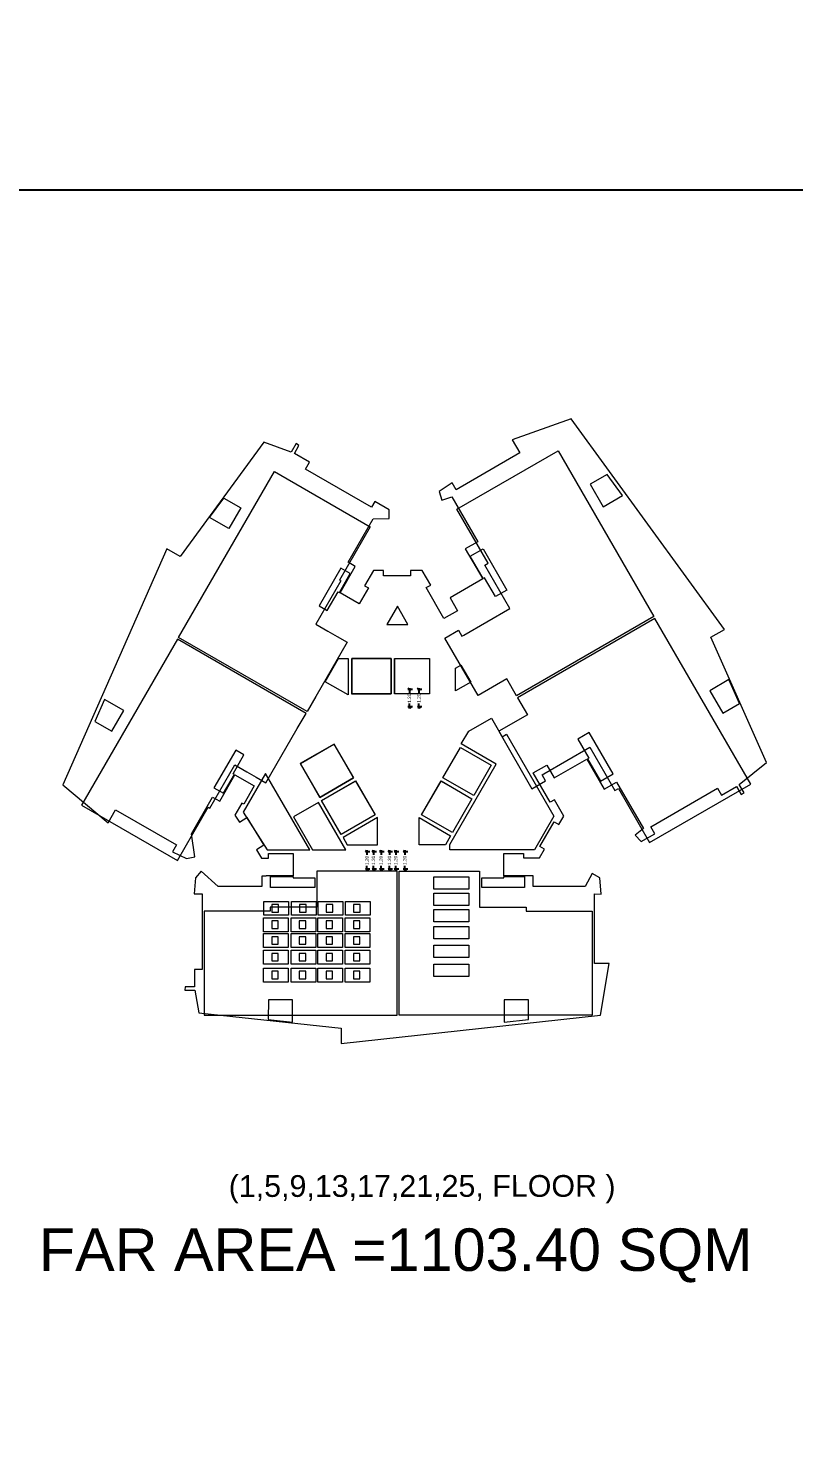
# Model space of a CAD drawing. Header units: metres. Extents: x 256329 to 886268, y -249371 to 355.
# Drawn here: x 287235.1 to 287287.9, y -670.6 to -572.4 of the extents above; entities that cross this region are included whole.
import ezdxf

# ---------------------------------------------------------------- set-up
doc = ezdxf.new("R2010")
doc.units = ezdxf.units.M
doc.header["$MEASUREMENT"] = 0
doc.header["$PDMODE"] = 35
doc.linetypes.add('DASHED', pattern=[0.75, 0.5, -0.25])
doc.layers.get('0').update_dxf_attribs({"lineweight": 18})
doc.layers.get('Defpoints').update_dxf_attribs({"lineweight": 20})
doc.layers.add('A_TEXT', color=4, linetype='Continuous', lineweight=0, transparency=0.3)
doc.layers.add('BLK_2_FLR_6_BATH', color=3, linetype='Continuous', plot=False)
for name, color, linetype, true_color in [('BLK_2_FLR_6_BLT_UP_AREA', 7, 'Continuous', 0x995f4c), ('BLK_2_FLR_6_BLT_UP_AREA_DEDUCT', 7, 'Continuous', 0x995f4c), ('SPA COMMENT', 7, 'Continuous', 0xeb0505)]:
    doc.layers.add(name, color=color, linetype=linetype, true_color=true_color)
for name, color, linetype in [('BLK_2_FLR_6_CARPET_AREA', 34, 'Continuous'), ('BLK_2_FLR_6_EXIT_WIDTH_STAIR', 7, 'Continuous'), ('BLK_2_FLR_6_FAR_AREA_DEDUCT', 7, 'Continuous'), ('BLK_2_FLR_6_LIFT_3', 7, 'Continuous'), ('BLK_2_FLR_6_LIFT_5', 7, 'Continuous'), ('BLK_2_FLR_6_LIFT_6', 7, 'Continuous'), ('BLK_2_FLR_6_WATER_CLOSET', 2, 'Continuous')]:
    doc.layers.add(name, color=color, linetype=linetype)
for name, color, linetype, lineweight in [('BLK_2_FLR_6_EXIT_WIDTH_DOOR', 7, 'Continuous', 0), ('BLK_2_FLR_6_LIFT_1', 1, 'Continuous', 0), ('BLK_2_FLR_6_LIFT_2', 1, 'DASHED', 9), ('BLK_2_FLR_6_LIFT_4', 7, 'Continuous', 0), ('BLK_2_FLR_6_UNITFA', 7, 'Continuous', 0)]:
    doc.layers.add(name, color=color, linetype=linetype, lineweight=lineweight)
doc.styles.add('Arial', font='arial.ttf')
doc.styles.get("Standard").update_dxf_attribs({"font": 'arial.ttf'})
doc.dimstyles.new('METRIC DIM', dxfattribs={"dimtxt": 0.23, "dimasz": 0.18, "dimexe": 0.1, "dimexo": 0.1, "dimgap": 0.09, "dimtad": 0, "dimzin": 0, "dimdsep": 46, "dimtxsty": 'Standard', "dimblk": 'OBLIQUE', "dimcen": 0, "dimdle": 0.1, "dimclrd": 147, "dimclre": 147, "dimclrt": 7, "dimadec": 0, "dimazin": 0, "dimtfac": 1, "dimtofl": 0, "dimtmove": 0, "dimatfit": 2, "dimfxl": 0.125, "dimtolj": 1, "dimtzin": 0, "dimarcsym": 0})

# ---------------------------------------------------------------- blocks, each defined once
blk = doc.blocks.new('_Oblique')
at = {"color": 0, "linetype": 'ByBlock', "lineweight": -2}
blk.add_line((-0.5, -0.5), (0.5, 0.5), dxfattribs=at)
blk = doc.blocks.new('*D1508')
at = {"layer": 'BLK_2_FLR_6_EXIT_WIDTH_STAIR', "color": 147, "lineweight": -2, "transparency": 16777216}
for p, q in [((287261.59297, -617.997877), (287261.285907, -617.997877)), ((287261.385907, -617.897877), (287261.385907, -618.221177)), ((287261.59297, -619.199477), (287261.285907, -619.199477)), ((287261.385907, -619.299477), (287261.385907, -618.976177))]:
    blk.add_line(p, q, dxfattribs=at)
at = {"layer": 'Defpoints', "color": 0, "transparency": 16777216}
for p in [(287261.69297, -617.997877), (287261.385907, -619.199477), (287261.69297, -619.199477)]:
    blk.add_point(p, dxfattribs=at)
at = {"layer": 'BLK_2_FLR_6_EXIT_WIDTH_STAIR', "color": 147, "lineweight": -2, "transparency": 16777216, "xscale": 0.18, "yscale": 0.18, "zscale": 0.18}
for p, rotation in [((287261.385907, -617.997877), 90), ((287261.385907, -619.199477), 270)]:
    blk.add_blockref('_Oblique', p, dxfattribs=dict(at, rotation=rotation))
at = {"layer": 'BLK_2_FLR_6_EXIT_WIDTH_STAIR', "color": 7, "transparency": 16777216, "insert": (287261.385907, -618.598677), "char_height": 0.23, "attachment_point": 5, "rotation": 90}
blk.add_mtext('\\A1;1.20', dxfattribs=at)
blk = doc.blocks.new('*D1509')
at = {"layer": 'BLK_2_FLR_6_EXIT_WIDTH_DOOR', "color": 147, "lineweight": -2, "transparency": 16777216}
for p, q in [((287261.275887, -629.183089), (287260.968824, -629.183089)), ((287261.068824, -629.083089), (287261.068824, -629.406389)), ((287261.275887, -630.384689), (287260.968824, -630.384689)), ((287261.068824, -630.484689), (287261.068824, -630.161389))]:
    blk.add_line(p, q, dxfattribs=at)
at = {"layer": 'Defpoints', "color": 0, "transparency": 16777216}
for p in [(287261.375887, -629.183089), (287261.068824, -630.384689), (287261.375887, -630.384689)]:
    blk.add_point(p, dxfattribs=at)
at = {"layer": 'BLK_2_FLR_6_EXIT_WIDTH_DOOR', "color": 147, "lineweight": -2, "transparency": 16777216, "xscale": 0.18, "yscale": 0.18, "zscale": 0.18}
for p, rotation in [((287261.068824, -629.183089), 90), ((287261.068824, -630.384689), 270)]:
    blk.add_blockref('_Oblique', p, dxfattribs=dict(at, rotation=rotation))
at = {"layer": 'BLK_2_FLR_6_EXIT_WIDTH_DOOR', "color": 7, "transparency": 16777216, "insert": (287261.068824, -629.783889), "char_height": 0.23, "attachment_point": 5, "rotation": 90}
blk.add_mtext('\\A1;1.20', dxfattribs=at)
blk = doc.blocks.new('*D1510')
at = {"layer": 'BLK_2_FLR_6_EXIT_WIDTH_DOOR', "color": 147, "lineweight": -2, "transparency": 16777216}
for p, q in [((287260.650036, -629.183089), (287260.342973, -629.183089)), ((287260.442973, -629.083089), (287260.442973, -629.406389)), ((287260.650036, -630.384689), (287260.342973, -630.384689)), ((287260.442973, -630.484689), (287260.442973, -630.161389))]:
    blk.add_line(p, q, dxfattribs=at)
at = {"layer": 'Defpoints', "color": 0, "transparency": 16777216}
for p in [(287260.750036, -629.183089), (287260.442973, -630.384689), (287260.750036, -630.384689)]:
    blk.add_point(p, dxfattribs=at)
at = {"layer": 'BLK_2_FLR_6_EXIT_WIDTH_DOOR', "color": 147, "lineweight": -2, "transparency": 16777216, "xscale": 0.18, "yscale": 0.18, "zscale": 0.18}
for p, rotation in [((287260.442973, -629.183089), 90), ((287260.442973, -630.384689), 270)]:
    blk.add_blockref('_Oblique', p, dxfattribs=dict(at, rotation=rotation))
at = {"layer": 'BLK_2_FLR_6_EXIT_WIDTH_DOOR', "color": 7, "transparency": 16777216, "insert": (287260.442973, -629.783889), "char_height": 0.23, "attachment_point": 5, "rotation": 90}
blk.add_mtext('\\A1;1.20', dxfattribs=at)
blk = doc.blocks.new('*D1511')
at = {"layer": 'BLK_2_FLR_6_EXIT_WIDTH_DOOR', "color": 147, "lineweight": -2, "transparency": 16777216}
for p, q in [((287260.223054, -629.183089), (287259.91599, -629.183089)), ((287260.01599, -629.083089), (287260.01599, -629.406389)), ((287260.223054, -630.384689), (287259.91599, -630.384689)), ((287260.01599, -630.484689), (287260.01599, -630.161389))]:
    blk.add_line(p, q, dxfattribs=at)
at = {"layer": 'Defpoints', "color": 0, "transparency": 16777216}
for p in [(287260.323054, -629.183089), (287260.01599, -630.384689), (287260.323054, -630.384689)]:
    blk.add_point(p, dxfattribs=at)
at = {"layer": 'BLK_2_FLR_6_EXIT_WIDTH_DOOR', "color": 147, "lineweight": -2, "transparency": 16777216, "xscale": 0.18, "yscale": 0.18, "zscale": 0.18}
for p, rotation in [((287260.01599, -629.183089), 90), ((287260.01599, -630.384689), 270)]:
    blk.add_blockref('_Oblique', p, dxfattribs=dict(at, rotation=rotation))
at = {"layer": 'BLK_2_FLR_6_EXIT_WIDTH_DOOR', "color": 7, "transparency": 16777216, "insert": (287260.01599, -629.783889), "char_height": 0.23, "attachment_point": 5, "rotation": 90}
blk.add_mtext('\\A1;1.20', dxfattribs=at)
blk = doc.blocks.new('*D1512')
at = {"layer": 'BLK_2_FLR_6_EXIT_WIDTH_DOOR', "color": 147, "lineweight": -2, "transparency": 16777216}
for p, q in [((287259.638146, -629.183089), (287259.331083, -629.183089)), ((287259.431083, -629.083089), (287259.431083, -629.406389)), ((287259.638146, -630.384689), (287259.331083, -630.384689)), ((287259.431083, -630.484689), (287259.431083, -630.161389))]:
    blk.add_line(p, q, dxfattribs=at)
at = {"layer": 'Defpoints', "color": 0, "transparency": 16777216}
for p in [(287259.738146, -629.183089), (287259.431083, -630.384689), (287259.738146, -630.384689)]:
    blk.add_point(p, dxfattribs=at)
at = {"layer": 'BLK_2_FLR_6_EXIT_WIDTH_DOOR', "color": 147, "lineweight": -2, "transparency": 16777216, "xscale": 0.18, "yscale": 0.18, "zscale": 0.18}
for p, rotation in [((287259.431083, -629.183089), 90), ((287259.431083, -630.384689), 270)]:
    blk.add_blockref('_Oblique', p, dxfattribs=dict(at, rotation=rotation))
at = {"layer": 'BLK_2_FLR_6_EXIT_WIDTH_DOOR', "color": 7, "transparency": 16777216, "insert": (287259.431083, -629.783889), "char_height": 0.23, "attachment_point": 5, "rotation": 90}
blk.add_mtext('\\A1;1.20', dxfattribs=at)
blk = doc.blocks.new('*D1513')
at = {"layer": 'BLK_2_FLR_6_EXIT_WIDTH_DOOR', "color": 147, "lineweight": -2, "transparency": 16777216}
for p, q in [((287259.117578, -629.183089), (287258.810515, -629.183089)), ((287258.910515, -629.083089), (287258.910515, -629.406389)), ((287259.117578, -630.384689), (287258.810515, -630.384689)), ((287258.910515, -630.484689), (287258.910515, -630.161389))]:
    blk.add_line(p, q, dxfattribs=at)
at = {"layer": 'Defpoints', "color": 0, "transparency": 16777216}
for p in [(287259.217578, -629.183089), (287258.910515, -630.384689), (287259.217578, -630.384689)]:
    blk.add_point(p, dxfattribs=at)
at = {"layer": 'BLK_2_FLR_6_EXIT_WIDTH_DOOR', "color": 147, "lineweight": -2, "transparency": 16777216, "xscale": 0.18, "yscale": 0.18, "zscale": 0.18}
for p, rotation in [((287258.910515, -629.183089), 90), ((287258.910515, -630.384689), 270)]:
    blk.add_blockref('_Oblique', p, dxfattribs=dict(at, rotation=rotation))
at = {"layer": 'BLK_2_FLR_6_EXIT_WIDTH_DOOR', "color": 7, "transparency": 16777216, "insert": (287258.910515, -629.783889), "char_height": 0.23, "attachment_point": 5, "rotation": 90}
blk.add_mtext('\\A1;1.20', dxfattribs=at)
blk = doc.blocks.new('*D1514')
at = {"layer": 'BLK_2_FLR_6_EXIT_WIDTH_DOOR', "color": 147, "lineweight": -2, "transparency": 16777216}
for p, q in [((287258.667199, -629.183089), (287258.360136, -629.183089)), ((287258.460136, -629.083089), (287258.460136, -629.406389)), ((287258.667199, -630.384689), (287258.360136, -630.384689)), ((287258.460136, -630.484689), (287258.460136, -630.161389))]:
    blk.add_line(p, q, dxfattribs=at)
at = {"layer": 'Defpoints', "color": 0, "transparency": 16777216}
for p in [(287258.767199, -629.183089), (287258.460136, -630.384689), (287258.767199, -630.384689)]:
    blk.add_point(p, dxfattribs=at)
at = {"layer": 'BLK_2_FLR_6_EXIT_WIDTH_DOOR', "color": 147, "lineweight": -2, "transparency": 16777216, "xscale": 0.18, "yscale": 0.18, "zscale": 0.18}
for p, rotation in [((287258.460136, -629.183089), 90), ((287258.460136, -630.384689), 270)]:
    blk.add_blockref('_Oblique', p, dxfattribs=dict(at, rotation=rotation))
at = {"layer": 'BLK_2_FLR_6_EXIT_WIDTH_DOOR', "color": 7, "transparency": 16777216, "insert": (287258.460136, -629.783889), "char_height": 0.23, "attachment_point": 5, "rotation": 90}
blk.add_mtext('\\A1;1.20', dxfattribs=at)
blk = doc.blocks.new('*D1515')
at = {"layer": 'BLK_2_FLR_6_EXIT_WIDTH_STAIR', "color": 147, "lineweight": -2, "transparency": 16777216}
for p, q in [((287262.253916, -617.997877), (287261.946853, -617.997877)), ((287262.046853, -617.897877), (287262.046853, -618.221177)), ((287262.253916, -619.199477), (287261.946853, -619.199477)), ((287262.046853, -619.299477), (287262.046853, -618.976177))]:
    blk.add_line(p, q, dxfattribs=at)
at = {"layer": 'Defpoints', "color": 0, "transparency": 16777216}
for p in [(287262.353916, -617.997877), (287262.046853, -619.199477), (287262.353916, -619.199477)]:
    blk.add_point(p, dxfattribs=at)
at = {"layer": 'BLK_2_FLR_6_EXIT_WIDTH_STAIR', "color": 147, "lineweight": -2, "transparency": 16777216, "xscale": 0.18, "yscale": 0.18, "zscale": 0.18}
for p, rotation in [((287262.046853, -617.997877), 90), ((287262.046853, -619.199477), 270)]:
    blk.add_blockref('_Oblique', p, dxfattribs=dict(at, rotation=rotation))
at = {"layer": 'BLK_2_FLR_6_EXIT_WIDTH_STAIR', "color": 7, "transparency": 16777216, "insert": (287262.046853, -618.598677), "char_height": 0.23, "attachment_point": 5, "rotation": 90}
blk.add_mtext('\\A1;1.20', dxfattribs=at)

msp = doc.modelspace()

# ---------------------------------------------------------------- linework, layer by layer
at = {"layer": 'BLK_2_FLR_6_BATH', "color": 3, "linetype": 'ByBlock', "lineweight": 9}
for points in [[(287253.056098, -633.570364), (287251.354298, -633.570364), (287251.354298, -632.616527), (287253.056098, -632.616527)], [(287254.951198, -633.570364), (287253.249398, -633.570364), (287253.249398, -632.616527), (287254.951198, -632.616527)], [(287256.799506, -633.570364), (287255.097706, -633.570364), (287255.097706, -632.616527), (287256.799506, -632.616527)], [(287258.682909, -633.570364), (287256.981109, -633.570364), (287256.981109, -632.616527), (287258.682909, -632.616527)], [(287253.03855, -634.703445), (287251.33675, -634.703445), (287251.33675, -633.749608), (287253.03855, -633.749608)], [(287254.933651, -634.703445), (287253.231851, -634.703445), (287253.231851, -633.749608), (287254.933651, -633.749608)], [(287256.781959, -634.703445), (287255.080159, -634.703445), (287255.080159, -633.749608), (287256.781959, -633.749608)], [(287258.665362, -634.703445), (287256.963562, -634.703445), (287256.963562, -633.749608), (287258.665362, -633.749608)], [(287253.03855, -635.789314), (287251.33675, -635.789314), (287251.33675, -634.835478), (287253.03855, -634.835478)], [(287254.933651, -635.789314), (287253.231851, -635.789314), (287253.231851, -634.835478), (287254.933651, -634.835478)], [(287256.781959, -635.789314), (287255.080159, -635.789314), (287255.080159, -634.835478), (287256.781959, -634.835478)], [(287258.665362, -635.789314), (287256.963562, -635.789314), (287256.963562, -634.835478), (287258.665362, -634.835478)], [(287253.03855, -636.93892), (287251.33675, -636.93892), (287251.33675, -635.985083), (287253.03855, -635.985083)], [(287254.933651, -636.93892), (287253.231851, -636.93892), (287253.231851, -635.985083), (287254.933651, -635.985083)], [(287256.781959, -636.93892), (287255.080159, -636.93892), (287255.080159, -635.985083), (287256.781959, -635.985083)], [(287258.665362, -636.93892), (287256.963562, -636.93892), (287256.963562, -635.985083), (287258.665362, -635.985083)], [(287253.03855, -638.171146), (287251.33675, -638.171146), (287251.33675, -637.217309), (287253.03855, -637.217309)], [(287254.933651, -638.171146), (287253.231851, -638.171146), (287253.231851, -637.217309), (287254.933651, -637.217309)], [(287256.781959, -638.171146), (287255.080159, -638.171146), (287255.080159, -637.217309), (287256.781959, -637.217309)], [(287258.665362, -638.171146), (287256.963562, -638.171146), (287256.963562, -637.217309), (287258.665362, -637.217309)]]:
    msp.add_lwpolyline(points, close=True, dxfattribs=at)
at = {"layer": 'BLK_2_FLR_6_BLT_UP_AREA', "color": 14, "linetype": 'ByBlock', "lineweight": 9, "elevation": 0.042641}
msp.add_lwpolyline([(287259.987642, -605.609663), (287259.003875, -605.04154), (287258.779146, -605.430744), (287254.220546, -602.798665), (287254.496875, -602.323059), (287253.458974, -601.720034), (287253.775695, -601.17142), (287253.584547, -601.042498), (287253.237063, -601.644353), (287251.345564, -600.95502), (287245.572447, -608.833234), (287244.66153, -608.30712), (287237.501309, -624.567228), (287240.608452, -627.189743), (287241.129101, -626.289614), (287245.332806, -628.717267), (287245.057937, -629.193229), (287246.01005, -629.65186), (287246.598215, -629.533371), (287246.354511, -627.949944), (287247.819191, -625.414793), (287248.314787, -625.701049), (287249.363504, -623.884619), (287250.686014, -624.648171), (287249.962133, -625.905425), (287249.842059, -625.8362), (287249.358776, -626.67408), (287249.582512, -627.021615), (287249.663623, -627.146286), (287250.172018, -626.832633), (287251.348127, -628.741002), (287250.841557, -629.062571), (287251.201099, -629.619826), (287251.675513, -629.619824), (287251.675513, -629.310936), (287253.365486, -629.310936), (287253.365616, -630.843277), (287251.511162, -630.843276), (287251.511162, -630.871448), (287251.211033, -630.871469), (287251.211061, -631.581807), (287248.197482, -631.581926), (287247.038526, -630.537547), (287246.635473, -630.981997), (287246.559145, -632.08119), (287247.111161, -632.081254), (287247.111162, -637.302653), (287246.561866, -637.302974), (287246.562566, -638.502674), (287245.927466, -638.502676), (287245.911192, -638.73273), (287246.59367, -638.732672), (287246.874848, -640.288169), (287256.680869, -641.3493), (287256.680869, -642.404159), (287274.564529, -640.468427), (287275.168801, -636.893017), (287274.142513, -636.893017), (287274.142514, -632.101717), (287274.602418, -632.102459), (287274.516362, -630.994108), (287273.996707, -630.694175), (287273.509438, -631.594435), (287269.924103, -631.594925), (287269.924069, -630.84488), (287267.888059, -630.84426), (287267.887674, -629.308368), (287269.258973, -629.309161), (287269.258796, -629.615308), (287270.358924, -629.615474), (287270.703308, -629.019035), (287270.378977, -628.83176), (287271.367014, -627.129561), (287271.691371, -627.315309), (287272.033229, -626.72382), (287271.385715, -625.60033), (287271.082473, -625.7751), (287269.924535, -623.75299), (287270.861023, -623.209644), (287271.365863, -624.083182), (287273.624406, -622.801797), (287274.820546, -624.875585), (287275.677896, -624.380084), (287277.537041, -627.586176), (287276.952813, -628.050988), (287277.368292, -628.490497), (287278.317159, -627.94211), (287278.039898, -627.462369), (287282.624691, -624.812648), (287282.899906, -625.28885), (287283.938873, -624.688405), (287284.254736, -625.234951), (287284.463252, -625.136096), (287284.121505, -624.541387), (287285.999945, -623.024844), (287282.176924, -614.393383), (287283.110848, -613.853645), (287272.538442, -599.333302), (287268.469851, -600.781609), (287268.99075, -601.68898), (287264.612038, -604.219599), (287264.336651, -603.751212), (287263.439118, -604.354516), (287263.622335, -604.944249), (287264.316372, -604.719334), (287266.099997, -607.805588), (287265.241935, -608.301484), (287266.442155, -610.374159), (287264.194276, -611.673996), (287264.709382, -612.565299), (287263.771974, -613.107051), (287262.551953, -610.97395), (287262.855194, -610.799179), (287262.272359, -609.787912), (287261.456895, -609.789265), (287261.456677, -610.164143), (287259.59822, -610.164176), (287259.59822, -609.78915), (287258.90949, -609.787918), (287258.299812, -610.844866), (287258.567912, -610.999606), (287257.93218, -612.100722), (287256.607912, -611.336153), (287257.658737, -609.516031), (287257.162251, -609.230081), (287258.889224, -606.24031), (287259.986058, -606.210201)], close=True, dxfattribs=at)
at = {"layer": 'BLK_2_FLR_6_BLT_UP_AREA_DEDUCT', "color": 14, "linetype": 'ByBlock', "lineweight": 9}
for points, elevation in [([(287275.023951, -603.17174), (287273.859597, -603.841481), (287274.757866, -605.39578), (287276.084533, -604.628286)], 0.042641), ([(287249.75962, -605.477042), (287248.935166, -606.906288), (287247.608304, -606.140222), (287248.589384, -604.801403)], 0.042641), ([(287265.586864, -608.795134), (287266.463302, -608.288609), (287268.112404, -611.142092), (287267.323373, -611.598093), (287266.572496, -610.298831), (287266.485485, -610.349146)], 0.042641), ([(287257.315247, -610.010984), (287256.657236, -609.63129), (287255.156669, -612.23034), (287255.728002, -612.5602), (287256.478433, -611.26139), (287256.564616, -611.311146)], 0.042641), ([(287257.171248, -618.37187), (287255.585055, -617.462679), (287256.510607, -615.860886), (287257.171036, -615.860721)], 0.042641), ([(287260.121035, -615.859983), (287257.421035, -615.859424), (287257.421648, -618.310658), (287260.121648, -618.309983)], 0.042641), ([(287262.771648, -618.30932), (287260.375331, -618.30932), (287260.375331, -615.859919), (287262.771648, -615.859919)], 0.042641), ([(287265.615612, -617.500833), (287264.573992, -618.102436), (287264.57249, -616.532238), (287264.940625, -616.320066)], 0.042641), ([(287283.416937, -617.315738), (287282.091515, -618.080969), (287282.987864, -619.636363), (287284.150697, -618.964496)], 0.042641), ([(287241.690382, -619.454599), (287240.363551, -618.688479), (287239.694351, -620.208176), (287240.860581, -620.880685)], 0.042641), ([(287275.441455, -623.823741), (287273.792901, -620.971205), (287273.00387, -621.427206), (287273.754747, -622.726469), (287273.667724, -622.776762), (287274.56542, -624.330035)], -0.042641), ([(287249.983257, -622.51037), (287249.411909, -622.180506), (287247.911899, -624.778629), (287248.569749, -625.158602), (287249.319431, -623.859145), (287249.233254, -623.809428)], 0.042641), ([(287257.539862, -624.100361), (287255.219593, -625.438849), (287253.87773, -623.096852), (287256.187417, -621.763504)], 0.042641), ([(287265.825819, -625.317038), (287263.704162, -624.093326), (287264.914336, -621.997645), (287267.03663, -623.221724)], 0.042641), ([(287254.527492, -629.060936), (287251.477658, -623.781427), (287249.928794, -626.463186), (287251.583764, -629.060936)], 0.042641), ([(287259.024308, -626.649684), (287256.685973, -627.999569), (287255.336088, -625.661234), (287257.674423, -624.311349)], 0.042641), ([(287264.351358, -627.870889), (287262.229009, -626.648138), (287263.579154, -624.309827), (287265.701447, -625.532673)], 0.042641), ([(287255.119299, -625.785744), (287253.387325, -626.785844), (287254.701038, -629.060936), (287257.010576, -629.060936)], 0.042641), ([(287259.198492, -626.837797), (287256.810962, -628.216081), (287257.097168, -628.710892), (287259.198524, -628.710855)], 0.042641), ([(287264.222979, -628.093227), (287263.867218, -628.70937), (287262.056969, -628.710796), (287262.056487, -626.836952)], 0.042641), ([(287254.865616, -631.643263), (287251.811444, -631.643264), (287251.812831, -630.893876), (287253.36562, -630.893744), (287253.365629, -630.994253), (287254.865616, -630.994254)], 0.042641), ([(287253.331255, -639.403955), (287251.661997, -639.404654), (287251.661161, -640.755379), (287253.332539, -640.936329)], 0.042641)]:
    msp.add_lwpolyline(points, close=True, dxfattribs=dict(at, elevation=elevation))
for points in [[(287260.558562, -612.252001), (287259.833467, -613.509339), (287261.2845, -613.508976)], [(287269.324006, -630.893866), (287269.32409, -631.643264), (287266.388059, -631.643264), (287266.388059, -630.993277), (287267.888046, -630.993277), (287267.888055, -630.893744)], [(287269.592514, -639.404764), (287267.92242, -639.404764), (287267.92242, -640.93619), (287269.592514, -640.755379)]]:
    msp.add_lwpolyline(points, close=True, dxfattribs=at)
at = {"layer": 'BLK_2_FLR_6_CARPET_AREA', "color": 14, "linetype": 'ByBlock', "lineweight": 9, "elevation": 0.042641}
for points in [[(287268.772472, -618.436813), (287268.096074, -617.266375), (287266.118814, -618.409687), (287263.827592, -614.45493), (287264.770457, -613.910047), (287265.005918, -614.317455), (287265.135791, -614.242401), (287268.303392, -612.41184), (287266.579865, -609.429386), (287266.821437, -609.289785), (287264.669656, -605.566263), (287271.639431, -601.538419), (287278.242401, -612.964233), (287268.772472, -618.436813)], [(287254.934567, -618.486447), (287254.334574, -619.525663), (287245.465874, -614.405307), (287252.076101, -602.95688), (287258.689753, -606.776252), (287256.564758, -610.455908), (287256.662763, -610.512492), (287254.937746, -613.500259), (287255.7689, -613.980132), (287255.7689, -613.980132), (287256.418421, -614.355135), (287256.418421, -614.355135), (287257.094452, -614.745423), (287254.934567, -618.486447)], [(287268.847588, -618.566792), (287269.524008, -619.737217), (287267.546204, -620.87959), (287269.828859, -624.839298), (287270.771713, -624.294398), (287270.536274, -623.886978), (287270.666146, -623.811922), (287273.833714, -621.981303), (287275.557351, -624.963693), (287275.798918, -624.824082), (287277.950837, -628.547523), (287284.92054, -624.519554), (287278.317326, -613.093881), (287268.847588, -618.566792)], [(287253.659581, -620.694782), (287254.2596, -619.655581), (287245.390874, -614.535211), (287238.78134, -625.984038), (287245.395833, -629.801953), (287247.520018, -626.121829), (287247.618023, -626.178412), (287249.343001, -623.190623), (287250.17416, -623.670488), (287250.17416, -623.670488), (287250.823681, -624.045489), (287250.823681, -624.045489), (287251.499696, -624.435806), (287253.659581, -620.694782)], [(287260.537842, -630.521141), (287259.334096, -630.521165), (287259.333022, -630.521153), (287255.001598, -630.518439), (287255.00166, -631.308313), (287255.00166, -631.308313), (287255.001584, -632.058299), (287255.001584, -632.058299), (287255.001585, -633.008299), (287251.796923, -633.008129), (287251.79674, -633.296831), (287247.247158, -633.296309), (287247.247159, -640.468427), (287260.537834, -640.468427)], [(287260.687827, -630.521141), (287261.891573, -630.521165), (287261.892647, -630.521153), (287266.22407, -630.518439), (287266.224008, -631.308313), (287266.224008, -631.308313), (287266.224084, -632.058299), (287266.224084, -632.058299), (287266.224084, -633.008299), (287269.428746, -633.008129), (287269.428929, -633.296831), (287273.978511, -633.296309), (287273.97851, -640.468427), (287260.687834, -640.468427)]]:
    msp.add_lwpolyline(points, close=True, dxfattribs=at)
at = {"layer": 'BLK_2_FLR_6_FAR_AREA_DEDUCT', "color": 14, "linetype": 'ByBlock', "lineweight": 9, "elevation": 0.042641}
msp.add_lwpolyline([(287267.0412, -619.96597), (287267.788212, -621.262097), (287268.091987, -621.087019), (287271.344481, -626.730362), (287270.0174, -629.050569), (287264.171468, -629.059298), (287264.171384, -628.682551), (287267.364955, -623.145577), (287264.96049, -621.757599), (287265.47676, -620.867591)], close=True, dxfattribs=at)
at = {"layer": 'BLK_2_FLR_6_LIFT_1', "color": 1, "linetype": 'ByBlock', "lineweight": 9, "elevation": 0.042641}
msp.add_lwpolyline([(287260.121648, -618.308748), (287257.421035, -618.308748), (287257.421035, -615.859424), (287260.121648, -615.859424)], close=True, dxfattribs=at)
at = {"layer": 'BLK_2_FLR_6_LIFT_2', "color": 1, "linetype": 'ByBlock', "lineweight": 9, "elevation": 0.042641}
msp.add_lwpolyline([(287262.771035, -618.30741), (287260.370422, -618.30741), (287260.370422, -615.85801), (287262.771035, -615.85801)], close=True, dxfattribs=at)
at = {"layer": 'BLK_2_FLR_6_LIFT_3', "color": 1, "linetype": 'ByBlock', "lineweight": 9, "elevation": 0.159639}
msp.add_lwpolyline([(287264.90782, -622.004328), (287267.034913, -623.217764), (287265.825528, -625.314581), (287263.692549, -624.082976)], close=True, dxfattribs=at)
at = {"layer": 'BLK_2_FLR_6_LIFT_4', "color": 1, "linetype": 'ByBlock', "lineweight": 9, "elevation": 0.042641}
msp.add_lwpolyline([(287262.22756, -626.641941), (287263.579521, -624.304805), (287265.700834, -625.530583), (287264.348873, -627.867719)], close=True, dxfattribs=at)
at = {"layer": 'BLK_2_FLR_6_LIFT_5', "color": 1, "linetype": 'ByBlock', "lineweight": 9, "elevation": 0.042641}
msp.add_lwpolyline([(287255.333026, -625.659324), (287257.671361, -624.309439), (287259.021246, -626.647774), (287256.682911, -627.997659)], close=True, dxfattribs=at)
at = {"layer": 'BLK_2_FLR_6_LIFT_6', "color": 2, "linetype": 'ByBlock', "lineweight": 9, "elevation": 0.124096}
msp.add_lwpolyline([(287256.189468, -621.758643), (287253.863265, -623.101525), (287255.21315, -625.43986), (287257.541914, -624.0955)], close=True, dxfattribs=at)
at = {"layer": 'BLK_2_FLR_6_UNITFA', "color": 5, "elevation": 0.000001}
for points in [[(287263.07068, -630.908791), (287265.476762, -630.908791), (287265.476762, -631.759513), (287263.07068, -631.759513)], [(287263.07068, -632.051314), (287265.476762, -632.051314), (287265.476762, -632.902036), (287263.07068, -632.902036)], [(287263.07068, -633.16315), (287265.476762, -633.16315), (287265.476762, -634.013872), (287263.07068, -634.013872)], [(287263.07068, -634.352886), (287265.476762, -634.352886), (287265.476762, -635.203608), (287263.07068, -635.203608)], [(287263.07068, -635.622881), (287265.476762, -635.622881), (287265.476762, -636.473603), (287263.07068, -636.473603)], [(287263.07068, -636.944809), (287265.476762, -636.944809), (287265.476762, -637.795531), (287263.07068, -637.795531)]]:
    msp.add_lwpolyline(points, close=True, dxfattribs=at)
at = {"layer": 'BLK_2_FLR_6_WATER_CLOSET', "color": 3, "linetype": 'ByBlock', "lineweight": 9}
for points in [[(287252.367291, -632.828087), (287251.914693, -632.828087), (287251.914693, -633.344447), (287252.367291, -633.344447)], [(287254.262392, -632.828087), (287253.809793, -632.828087), (287253.809793, -633.344447), (287254.262392, -633.344447)], [(287256.1107, -632.828087), (287255.658101, -632.828087), (287255.658101, -633.344447), (287256.1107, -633.344447)], [(287257.994102, -632.828087), (287257.541504, -632.828087), (287257.541504, -633.344447), (287257.994102, -633.344447)], [(287252.349744, -633.961168), (287251.897146, -633.961168), (287251.897146, -634.477528), (287252.349744, -634.477528)], [(287254.244845, -633.961168), (287253.792246, -633.961168), (287253.792246, -634.477528), (287254.244845, -634.477528)], [(287256.093153, -633.961168), (287255.640554, -633.961168), (287255.640554, -634.477528), (287256.093153, -634.477528)], [(287257.976555, -633.961168), (287257.523957, -633.961168), (287257.523957, -634.477528), (287257.976555, -634.477528)], [(287252.349744, -635.047037), (287251.897146, -635.047037), (287251.897146, -635.563397), (287252.349744, -635.563397)], [(287254.244845, -635.047037), (287253.792246, -635.047037), (287253.792246, -635.563397), (287254.244845, -635.563397)], [(287256.093153, -635.047037), (287255.640554, -635.047037), (287255.640554, -635.563397), (287256.093153, -635.563397)], [(287257.976555, -635.047037), (287257.523957, -635.047037), (287257.523957, -635.563397), (287257.976555, -635.563397)], [(287252.349744, -636.196643), (287251.897146, -636.196643), (287251.897146, -636.713003), (287252.349744, -636.713003)], [(287254.244845, -636.196643), (287253.792246, -636.196643), (287253.792246, -636.713003), (287254.244845, -636.713003)], [(287256.093153, -636.196643), (287255.640554, -636.196643), (287255.640554, -636.713003), (287256.093153, -636.713003)], [(287257.976555, -636.196643), (287257.523957, -636.196643), (287257.523957, -636.713003), (287257.976555, -636.713003)], [(287252.349744, -637.428869), (287251.897146, -637.428869), (287251.897146, -637.945229), (287252.349744, -637.945229)], [(287254.244845, -637.428869), (287253.792246, -637.428869), (287253.792246, -637.945229), (287254.244845, -637.945229)], [(287256.093153, -637.428869), (287255.640554, -637.428869), (287255.640554, -637.945229), (287256.093153, -637.945229)], [(287257.976555, -637.428869), (287257.523957, -637.428869), (287257.523957, -637.945229), (287257.976555, -637.945229)]]:
    msp.add_lwpolyline(points, close=True, dxfattribs=at)
at = {"layer": 'SPA COMMENT'}
msp.add_lwpolyline([(287196.485564, -583.547289), (287356.837695, -583.547289), (287356.837695, -1602.985941), (287196.485564, -1602.985941)], close=True, dxfattribs=at)

# ---------------------------------------------------------------- texts
at = {"layer": 'A_TEXT', "lineweight": 0, "insert": (287237.749735, -653.445348), "char_height": 1.5, "width": 49.030574, "attachment_point": 7, "rotation": 0.01797177, "style": 'Arial'}
msp.add_mtext('\\pxqc;(1,5,9,13,17,21,25, FLOOR )', dxfattribs=at)
at = {"layer": 'A_TEXT', "lineweight": 0, "insert": (287235.841984, -658.896977, 3.731802), "char_height": 2.927656, "width": 187.570469, "attachment_point": 7, "style": 'Arial'}
msp.add_mtext('\\pxt13;FAR AREA =1103.40 SQM', dxfattribs=at)

# ---------------------------------------------------------------- dimensions: what is measured, and where the dimension line sits
at = {"layer": 'BLK_2_FLR_6_EXIT_WIDTH_DOOR', "color": 1}
for base, p1, p2, picture, middle in [((287258.460136, -630.384689, 0.000001), (287258.767199, -629.183089, 0.000001), (287258.767199, -630.384689, 0.000001), '*D1514', (287258.460136, -629.783889, 0.000001)), ((287258.910515, -630.384689, 0.000001), (287259.217578, -629.183089, 0.000001), (287259.217578, -630.384689, 0.000001), '*D1513', (287258.910515, -629.783889, 0.000001)), ((287259.431083, -630.384689, 0.000001), (287259.738146, -629.183089, 0.000001), (287259.738146, -630.384689, 0.000001), '*D1512', (287259.431083, -629.783889, 0.000001)), ((287260.01599, -630.384689, 0.000001), (287260.323054, -629.183089, 0.000001), (287260.323054, -630.384689, 0.000001), '*D1511', (287260.01599, -629.783889, 0.000001)), ((287260.442973, -630.384689, 0.000001), (287260.750036, -629.183089, 0.000001), (287260.750036, -630.384689, 0.000001), '*D1510', (287260.442973, -629.783889, 0.000001)), ((287261.068824, -630.384689, 0.000001), (287261.375887, -629.183089, 0.000001), (287261.375887, -630.384689, 0.000001), '*D1509', (287261.068824, -629.783889, 0.000001))]:
    dim = msp.add_linear_dim(base=base, p1=p1, p2=p2, angle=90, dimstyle='METRIC DIM', override={"dimfxl": 0.18}, dxfattribs=at)
    dim.commit()
    dim.dimension.update_dxf_attribs({"geometry": picture, "text_midpoint": middle})
at = {"layer": 'BLK_2_FLR_6_EXIT_WIDTH_STAIR', "color": 7}
for base, p1, p2, picture, middle in [((287261.385907, -619.199477), (287261.69297, -617.997877), (287261.69297, -619.199477), '*D1508', (287261.385907, -618.598677)), ((287262.046853, -619.199477), (287262.353916, -617.997877), (287262.353916, -619.199477), '*D1515', (287262.046853, -618.598677))]:
    dim = msp.add_linear_dim(base=base, p1=p1, p2=p2, angle=90, dimstyle='METRIC DIM', override={"dimfxl": 0.18}, dxfattribs=at)
    dim.commit()
    dim.dimension.update_dxf_attribs({"geometry": picture, "text_midpoint": middle})

doc.saveas('drawing.dxf')
